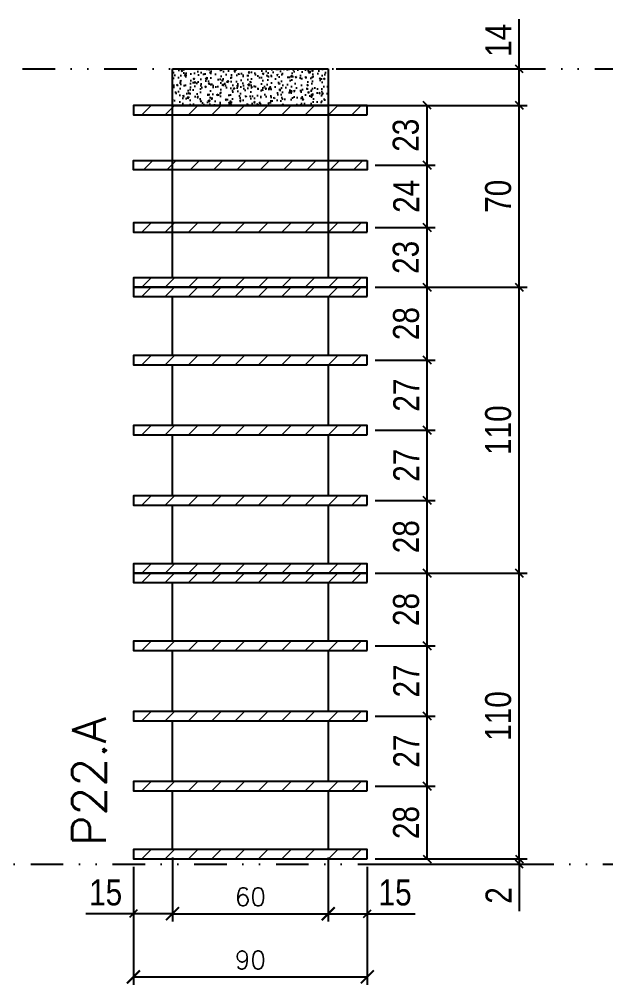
# Model space of a CAD drawing. Extents: x 14400 to 27878, y -21631 to 6985.
# Drawn here: x 18157.2 to 18382.9, y -9852.4 to -9480.9 of the extents above; entities that cross this region are included whole.
import ezdxf

# ---------------------------------------------------------------- set-up
doc = ezdxf.new("R2010")
doc.units = 0
doc.linetypes.add('DIVIDE2', pattern=[0.625, 0.25, -0.125, 0, -0.125, 0, -0.125])
for name, color, linetype in [('COTA', 241, 'Continuous'), ('cotas', 4, 'Continuous'), ('Nível', 160, 'Continuous'), ('TEXTO_GERAL', 7, 'Continuous')]:
    doc.layers.add(name, color=color, linetype=linetype)
doc.layers.add('HACHURACONCRETO', color=7, linetype='Continuous', lineweight=13)
doc.styles.add('COTA TECNICA', font='techl___.ttf', dxfattribs={"height": 10})
doc.styles.add('REGUA-120', font='ROMANS.shx', dxfattribs={"height": 15})
doc.styles.add('ROMANS', font='romans.shx')
doc.dimstyles.new('Cota Paínel', dxfattribs={"dimtxt": 7, "dimasz": 5, "dimexe": 3, "dimexo": 3, "dimgap": 3, "dimtad": 1, "dimdec": 1, "dimzin": 12, "dimdsep": 46, "dimtxsty": 'ROMANS', "dimblk": 'ARCHTICK', "dimcen": 0, "dimclrd": 4, "dimclre": 4, "dimclrt": 1, "dimadec": 1, "dimazin": 3, "dimtfac": 1, "dimtdec": 1, "dimtmove": 0, "dimatfit": 3, "dimldrblk": 'OBLIQUE', "dimfxl": 1, "dimtolj": 1, "dimtzin": 12, "dimarcsym": 0})
doc.dimstyles.new('PAINEL', dxfattribs={"dimtxt": 10, "dimasz": 3, "dimexe": 3, "dimexo": 3, "dimgap": 3, "dimtad": 1, "dimdec": 1, "dimzin": 12, "dimdsep": 46, "dimtxsty": 'COTA TECNICA', "dimblk1": 'OBLIQUE', "dimblk2": 'OBLIQUE', "dimsah": 1, "dimcen": 0.9, "dimclrd": 4, "dimclre": 4, "dimclrt": 240, "dimadec": 1, "dimazin": 3, "dimtfac": 1, "dimtdec": 1, "dimtmove": 0, "dimatfit": 3, "dimfxl": 1, "dimtolj": 1, "dimtzin": 12, "dimarcsym": 0})

# ---------------------------------------------------------------- blocks, each defined once
blk = doc.blocks.new('_Oblique')
at = {"color": 0, "linetype": 'ByBlock', "lineweight": -2}
blk.add_line((-0.5, -0.5), (0.5, 0.5), dxfattribs=at)
blk = doc.blocks.new('*D3124')
at = {"layer": 'cotas', "color": 4, "lineweight": -2, "transparency": 16777216}
for p, q in [((18349.64, -9804.04), (18349.64, -9801.04)), ((18295.85, -9804.04), (18352.64, -9804.04)), ((18295.85, -9806.04), (18352.64, -9806.04)), ((18349.64, -9804.04), (18349.64, -9806.04)), ((18349.64, -9806.04), (18349.64, -9824.15))]:
    blk.add_line(p, q, dxfattribs=at)
at = {"layer": 'Defpoints', "color": 0, "transparency": 16777216}
for p in [(18292.85, -9804.04), (18292.85, -9806.04), (18349.64, -9806.04)]:
    blk.add_point(p, dxfattribs=at)
at = {"layer": 'cotas', "color": 4, "lineweight": -2, "transparency": 16777216, "xscale": 3, "yscale": 3, "zscale": 3}
for p, rotation in [((18349.64, -9804.04), 270), ((18349.64, -9806.04), 90)]:
    blk.add_blockref('_Oblique', p, dxfattribs=dict(at, rotation=rotation))
at = {"layer": 'cotas', "color": 240, "transparency": 16777216, "insert": (18341.64, -9818.1), "char_height": 10, "attachment_point": 5, "rotation": 90, "style": 'COTA TECNICA'}
blk.add_mtext('\\A1;2', dxfattribs=at)
blk = doc.blocks.new('*D3125')
at = {"layer": 'cotas', "color": 4, "lineweight": -2, "transparency": 16777216}
for p, q in [((18216.15, -9803.44), (18216.15, -9828.1)), ((18201.15, -9807.04), (18201.15, -9828.1)), ((18201.15, -9825.1), (18182.78, -9825.1)), ((18216.15, -9825.1), (18201.15, -9825.1))]:
    blk.add_line(p, q, dxfattribs=at)
at = {"layer": 'Defpoints', "color": 0, "transparency": 16777216}
for p in [(18216.15, -9800.44), (18201.15, -9804.04), (18201.15, -9825.1)]:
    blk.add_point(p, dxfattribs=at)
at = {"layer": 'cotas', "color": 4, "lineweight": -2, "transparency": 16777216, "xscale": 3, "yscale": 3, "zscale": 3, "rotation": 180}
blk.add_blockref('_Oblique', (18201.15, -9825.1), dxfattribs=at)
at = {"layer": 'cotas', "color": 4, "lineweight": -2, "transparency": 16777216, "xscale": 3, "yscale": 3, "zscale": 3}
blk.add_blockref('_Oblique', (18216.15, -9825.1), dxfattribs=at)
at = {"layer": 'cotas', "color": 240, "transparency": 16777216, "insert": (18190.46, -9816.99), "char_height": 10, "attachment_point": 5, "style": 'COTA TECNICA'}
blk.add_mtext('\\A1;15', dxfattribs=at)
blk = doc.blocks.new('*D3126')
at = {"layer": 'cotas', "color": 4, "lineweight": -2, "transparency": 16777216}
for p, q in [((18276.15, -9803.44), (18276.15, -9828.1)), ((18291.15, -9807.04), (18291.15, -9828.1)), ((18276.15, -9825.1), (18291.15, -9825.1)), ((18291.15, -9825.1), (18309.52, -9825.1))]:
    blk.add_line(p, q, dxfattribs=at)
at = {"layer": 'Defpoints', "color": 0, "transparency": 16777216}
for p in [(18276.15, -9800.44), (18291.15, -9804.04), (18291.15, -9825.1)]:
    blk.add_point(p, dxfattribs=at)
at = {"layer": 'cotas', "color": 4, "lineweight": -2, "transparency": 16777216, "xscale": 3, "yscale": 3, "zscale": 3, "rotation": 180}
blk.add_blockref('_Oblique', (18276.15, -9825.1), dxfattribs=at)
at = {"layer": 'cotas', "color": 4, "lineweight": -2, "transparency": 16777216, "xscale": 3, "yscale": 3, "zscale": 3}
blk.add_blockref('_Oblique', (18291.15, -9825.1), dxfattribs=at)
at = {"layer": 'cotas', "color": 240, "transparency": 16777216, "insert": (18301.84, -9816.99), "char_height": 10, "attachment_point": 5, "style": 'COTA TECNICA'}
blk.add_mtext('\\A1;15', dxfattribs=at)
blk = doc.blocks.new('_ArchTick')
at = {"color": 0, "linetype": 'ByBlock', "const_width": 0.15}
blk.add_lwpolyline([(-0.5, -0.5), (0.5, 0.5)], dxfattribs=at)
blk = doc.blocks.new('*D3127')
at = {"layer": 'COTA', "color": 4, "lineweight": -2, "transparency": 16777216}
for p, q in [((18201.15, -9807.04), (18201.15, -9852.43)), ((18291.15, -9807.04), (18291.15, -9852.43)), ((18201.15, -9849.43), (18291.15, -9849.43))]:
    blk.add_line(p, q, dxfattribs=at)
at = {"layer": 'Defpoints', "color": 0, "transparency": 16777216}
for p in [(18201.15, -9804.04), (18291.15, -9804.04), (18291.15, -9849.43)]:
    blk.add_point(p, dxfattribs=at)
at = {"layer": 'COTA', "color": 4, "lineweight": -2, "transparency": 16777216, "xscale": 5, "yscale": 5, "zscale": 5, "rotation": 180}
blk.add_blockref('_ArchTick', (18201.15, -9849.43), dxfattribs=at)
at = {"layer": 'COTA', "color": 4, "lineweight": -2, "transparency": 16777216, "xscale": 5, "yscale": 5, "zscale": 5}
blk.add_blockref('_ArchTick', (18291.15, -9849.43), dxfattribs=at)
at = {"layer": 'COTA', "color": 1, "transparency": 16777216, "insert": (18246.15, -9842.93), "char_height": 7, "attachment_point": 5, "style": 'ROMANS'}
blk.add_mtext('\\A1;90', dxfattribs=at)
blk = doc.blocks.new('*D3128')
at = {"layer": 'cotas', "color": 4, "lineweight": -2, "transparency": 16777216}
for p, q in [((18294.15, -9694.04), (18352.64, -9694.04)), ((18349.64, -9804.04), (18349.64, -9694.04)), ((18294.15, -9804.04), (18352.64, -9804.04))]:
    blk.add_line(p, q, dxfattribs=at)
at = {"layer": 'Defpoints', "color": 0, "transparency": 16777216}
for p in [(18291.15, -9694.04), (18349.64, -9694.04), (18291.15, -9804.04)]:
    blk.add_point(p, dxfattribs=at)
at = {"layer": 'cotas', "color": 4, "lineweight": -2, "transparency": 16777216, "xscale": 3, "yscale": 3, "zscale": 3}
for p, rotation in [((18349.64, -9694.04), 90), ((18349.64, -9804.04), 270)]:
    blk.add_blockref('_Oblique', p, dxfattribs=dict(at, rotation=rotation))
at = {"layer": 'cotas', "color": 240, "transparency": 16777216, "insert": (18341.54, -9749.04), "char_height": 10, "attachment_point": 5, "rotation": 90, "style": 'COTA TECNICA'}
blk.add_mtext('\\A1;110', dxfattribs=at)
blk = doc.blocks.new('*D3129')
at = {"layer": 'cotas', "color": 4, "lineweight": -2, "transparency": 16777216}
for p, q in [((18294.15, -9776.04), (18317.2, -9776.04)), ((18314.2, -9804.04), (18314.2, -9776.04)), ((18294.15, -9804.04), (18317.2, -9804.04))]:
    blk.add_line(p, q, dxfattribs=at)
at = {"layer": 'Defpoints', "color": 0, "transparency": 16777216}
for p in [(18291.15, -9776.04), (18314.2, -9776.04), (18291.15, -9804.04)]:
    blk.add_point(p, dxfattribs=at)
at = {"layer": 'cotas', "color": 4, "lineweight": -2, "transparency": 16777216, "xscale": 3, "yscale": 3, "zscale": 3}
for p, rotation in [((18314.2, -9776.04), 90), ((18314.2, -9804.04), 270)]:
    blk.add_blockref('_Oblique', p, dxfattribs=dict(at, rotation=rotation))
at = {"layer": 'cotas', "color": 240, "transparency": 16777216, "insert": (18306.1, -9790.04), "char_height": 10, "attachment_point": 5, "rotation": 90, "style": 'COTA TECNICA'}
blk.add_mtext('\\A1;28', dxfattribs=at)
blk = doc.blocks.new('*D3130')
at = {"layer": 'cotas', "color": 4, "lineweight": -2, "transparency": 16777216}
for p, q in [((18294.15, -9749.04), (18317.2, -9749.04)), ((18314.2, -9776.04), (18314.2, -9749.04)), ((18294.15, -9776.04), (18317.2, -9776.04))]:
    blk.add_line(p, q, dxfattribs=at)
at = {"layer": 'Defpoints', "color": 0, "transparency": 16777216}
for p in [(18291.15, -9749.04), (18314.2, -9749.04), (18291.15, -9776.04)]:
    blk.add_point(p, dxfattribs=at)
at = {"layer": 'cotas', "color": 4, "lineweight": -2, "transparency": 16777216, "xscale": 3, "yscale": 3, "zscale": 3}
for p, rotation in [((18314.2, -9749.04), 90), ((18314.2, -9776.04), 270)]:
    blk.add_blockref('_Oblique', p, dxfattribs=dict(at, rotation=rotation))
at = {"layer": 'cotas', "color": 240, "transparency": 16777216, "insert": (18306.12, -9762.54), "char_height": 10, "attachment_point": 5, "rotation": 90, "style": 'COTA TECNICA'}
blk.add_mtext('\\A1;27', dxfattribs=at)
blk = doc.blocks.new('*D3131')
at = {"layer": 'cotas', "color": 4, "lineweight": -2, "transparency": 16777216}
for p, q in [((18294.15, -9722.04), (18317.2, -9722.04)), ((18314.2, -9749.04), (18314.2, -9722.04)), ((18294.15, -9749.04), (18317.2, -9749.04))]:
    blk.add_line(p, q, dxfattribs=at)
at = {"layer": 'Defpoints', "color": 0, "transparency": 16777216}
for p in [(18291.15, -9722.04), (18314.2, -9722.04), (18291.15, -9749.04)]:
    blk.add_point(p, dxfattribs=at)
at = {"layer": 'cotas', "color": 4, "lineweight": -2, "transparency": 16777216, "xscale": 3, "yscale": 3, "zscale": 3}
for p, rotation in [((18314.2, -9722.04), 90), ((18314.2, -9749.04), 270)]:
    blk.add_blockref('_Oblique', p, dxfattribs=dict(at, rotation=rotation))
at = {"layer": 'cotas', "color": 240, "transparency": 16777216, "insert": (18306.12, -9735.54), "char_height": 10, "attachment_point": 5, "rotation": 90, "style": 'COTA TECNICA'}
blk.add_mtext('\\A1;27', dxfattribs=at)
blk = doc.blocks.new('*D3132')
at = {"layer": 'cotas', "color": 4, "lineweight": -2, "transparency": 16777216}
for p, q in [((18294.15, -9694.04), (18317.2, -9694.04)), ((18314.2, -9722.04), (18314.2, -9694.04)), ((18294.15, -9722.04), (18317.2, -9722.04))]:
    blk.add_line(p, q, dxfattribs=at)
at = {"layer": 'Defpoints', "color": 0, "transparency": 16777216}
for p in [(18291.15, -9694.04), (18314.2, -9694.04), (18291.15, -9722.04)]:
    blk.add_point(p, dxfattribs=at)
at = {"layer": 'cotas', "color": 4, "lineweight": -2, "transparency": 16777216, "xscale": 3, "yscale": 3, "zscale": 3}
for p, rotation in [((18314.2, -9694.04), 90), ((18314.2, -9722.04), 270)]:
    blk.add_blockref('_Oblique', p, dxfattribs=dict(at, rotation=rotation))
at = {"layer": 'cotas', "color": 240, "transparency": 16777216, "insert": (18306.1, -9708.04), "char_height": 10, "attachment_point": 5, "rotation": 90, "style": 'COTA TECNICA'}
blk.add_mtext('\\A1;28', dxfattribs=at)
blk = doc.blocks.new('*D3133')
at = {"layer": 'cotas', "color": 4, "lineweight": -2, "transparency": 16777216}
for p, q in [((18294.15, -9584.04), (18352.64, -9584.04)), ((18349.64, -9694.04), (18349.64, -9584.04)), ((18294.15, -9694.04), (18352.64, -9694.04))]:
    blk.add_line(p, q, dxfattribs=at)
at = {"layer": 'Defpoints', "color": 0, "transparency": 16777216}
for p in [(18291.15, -9584.04), (18349.64, -9584.04), (18291.15, -9694.04)]:
    blk.add_point(p, dxfattribs=at)
at = {"layer": 'cotas', "color": 4, "lineweight": -2, "transparency": 16777216, "xscale": 3, "yscale": 3, "zscale": 3}
for p, rotation in [((18349.64, -9584.04), 90), ((18349.64, -9694.04), 270)]:
    blk.add_blockref('_Oblique', p, dxfattribs=dict(at, rotation=rotation))
at = {"layer": 'cotas', "color": 240, "transparency": 16777216, "insert": (18341.54, -9639.04), "char_height": 10, "attachment_point": 5, "rotation": 90, "style": 'COTA TECNICA'}
blk.add_mtext('\\A1;110', dxfattribs=at)
blk = doc.blocks.new('*D3134')
at = {"layer": 'cotas', "color": 4, "lineweight": -2, "transparency": 16777216}
for p, q in [((18294.15, -9666.04), (18317.2, -9666.04)), ((18314.2, -9694.04), (18314.2, -9666.04)), ((18294.15, -9694.04), (18317.2, -9694.04))]:
    blk.add_line(p, q, dxfattribs=at)
at = {"layer": 'Defpoints', "color": 0, "transparency": 16777216}
for p in [(18291.15, -9666.04), (18314.2, -9666.04), (18291.15, -9694.04)]:
    blk.add_point(p, dxfattribs=at)
at = {"layer": 'cotas', "color": 4, "lineweight": -2, "transparency": 16777216, "xscale": 3, "yscale": 3, "zscale": 3}
for p, rotation in [((18314.2, -9666.04), 90), ((18314.2, -9694.04), 270)]:
    blk.add_blockref('_Oblique', p, dxfattribs=dict(at, rotation=rotation))
at = {"layer": 'cotas', "color": 240, "transparency": 16777216, "insert": (18306.1, -9680.04), "char_height": 10, "attachment_point": 5, "rotation": 90, "style": 'COTA TECNICA'}
blk.add_mtext('\\A1;28', dxfattribs=at)
blk = doc.blocks.new('*D3135')
at = {"layer": 'cotas', "color": 4, "lineweight": -2, "transparency": 16777216}
for p, q in [((18294.15, -9639.04), (18317.2, -9639.04)), ((18314.2, -9666.04), (18314.2, -9639.04)), ((18294.15, -9666.04), (18317.2, -9666.04))]:
    blk.add_line(p, q, dxfattribs=at)
at = {"layer": 'Defpoints', "color": 0, "transparency": 16777216}
for p in [(18291.15, -9639.04), (18314.2, -9639.04), (18291.15, -9666.04)]:
    blk.add_point(p, dxfattribs=at)
at = {"layer": 'cotas', "color": 4, "lineweight": -2, "transparency": 16777216, "xscale": 3, "yscale": 3, "zscale": 3}
for p, rotation in [((18314.2, -9639.04), 90), ((18314.2, -9666.04), 270)]:
    blk.add_blockref('_Oblique', p, dxfattribs=dict(at, rotation=rotation))
at = {"layer": 'cotas', "color": 240, "transparency": 16777216, "insert": (18306.12, -9652.54), "char_height": 10, "attachment_point": 5, "rotation": 90, "style": 'COTA TECNICA'}
blk.add_mtext('\\A1;27', dxfattribs=at)
blk = doc.blocks.new('*D3136')
at = {"layer": 'cotas', "color": 4, "lineweight": -2, "transparency": 16777216}
for p, q in [((18294.15, -9612.04), (18317.2, -9612.04)), ((18314.2, -9639.04), (18314.2, -9612.04)), ((18294.15, -9639.04), (18317.2, -9639.04))]:
    blk.add_line(p, q, dxfattribs=at)
at = {"layer": 'Defpoints', "color": 0, "transparency": 16777216}
for p in [(18291.15, -9612.04), (18314.2, -9612.04), (18291.15, -9639.04)]:
    blk.add_point(p, dxfattribs=at)
at = {"layer": 'cotas', "color": 4, "lineweight": -2, "transparency": 16777216, "xscale": 3, "yscale": 3, "zscale": 3}
for p, rotation in [((18314.2, -9612.04), 90), ((18314.2, -9639.04), 270)]:
    blk.add_blockref('_Oblique', p, dxfattribs=dict(at, rotation=rotation))
at = {"layer": 'cotas', "color": 240, "transparency": 16777216, "insert": (18306.12, -9625.54), "char_height": 10, "attachment_point": 5, "rotation": 90, "style": 'COTA TECNICA'}
blk.add_mtext('\\A1;27', dxfattribs=at)
blk = doc.blocks.new('*D3137')
at = {"layer": 'cotas', "color": 4, "lineweight": -2, "transparency": 16777216}
for p, q in [((18294.15, -9584.04), (18317.2, -9584.04)), ((18314.2, -9612.04), (18314.2, -9584.04)), ((18294.15, -9612.04), (18317.2, -9612.04))]:
    blk.add_line(p, q, dxfattribs=at)
at = {"layer": 'Defpoints', "color": 0, "transparency": 16777216}
for p in [(18291.15, -9584.04), (18314.2, -9584.04), (18291.15, -9612.04)]:
    blk.add_point(p, dxfattribs=at)
at = {"layer": 'cotas', "color": 4, "lineweight": -2, "transparency": 16777216, "xscale": 3, "yscale": 3, "zscale": 3}
for p, rotation in [((18314.2, -9584.04), 90), ((18314.2, -9612.04), 270)]:
    blk.add_blockref('_Oblique', p, dxfattribs=dict(at, rotation=rotation))
at = {"layer": 'cotas', "color": 240, "transparency": 16777216, "insert": (18306.1, -9598.04), "char_height": 10, "attachment_point": 5, "rotation": 90, "style": 'COTA TECNICA'}
blk.add_mtext('\\A1;28', dxfattribs=at)
blk = doc.blocks.new('*D3138')
at = {"layer": 'COTA', "color": 4, "lineweight": -2, "transparency": 16777216}
for p, q in [((18216.15, -9809.04), (18216.15, -9828.1)), ((18276.15, -9809.04), (18276.15, -9828.1)), ((18216.15, -9825.1), (18276.15, -9825.1))]:
    blk.add_line(p, q, dxfattribs=at)
at = {"layer": 'Defpoints', "color": 0, "transparency": 16777216}
for p in [(18216.15, -9806.04), (18276.15, -9806.04), (18276.15, -9825.1)]:
    blk.add_point(p, dxfattribs=at)
at = {"layer": 'COTA', "color": 4, "lineweight": -2, "transparency": 16777216, "xscale": 5, "yscale": 5, "zscale": 5, "rotation": 180}
blk.add_blockref('_ArchTick', (18216.15, -9825.1), dxfattribs=at)
at = {"layer": 'COTA', "color": 4, "lineweight": -2, "transparency": 16777216, "xscale": 5, "yscale": 5, "zscale": 5}
blk.add_blockref('_ArchTick', (18276.15, -9825.1), dxfattribs=at)
at = {"layer": 'COTA', "color": 1, "transparency": 16777216, "insert": (18246.15, -9818.6), "char_height": 7, "attachment_point": 5, "style": 'ROMANS'}
blk.add_mtext('\\A1;60', dxfattribs=at)
blk = doc.blocks.new('*D3158')
at = {"layer": 'COTA', "color": 4, "lineweight": -2, "transparency": 16777216}
for p, q in [((18349.64, -9500.04), (18349.64, -9480.92)), ((18279.15, -9500.04), (18352.64, -9500.04)), ((18349.64, -9514.04), (18349.64, -9500.04)), ((18279.15, -9514.04), (18352.64, -9514.04))]:
    blk.add_line(p, q, dxfattribs=at)
at = {"layer": 'Defpoints', "color": 0, "transparency": 16777216}
for p in [(18276.15, -9500.04), (18349.64, -9500.04), (18276.15, -9514.04)]:
    blk.add_point(p, dxfattribs=at)
at = {"layer": 'COTA', "color": 4, "lineweight": -2, "transparency": 16777216, "xscale": 3, "yscale": 3, "zscale": 3}
for p, rotation in [((18349.64, -9500.04), 90), ((18349.64, -9514.04), 270)]:
    blk.add_blockref('_Oblique', p, dxfattribs=dict(at, rotation=rotation))
at = {"layer": 'COTA', "color": 240, "transparency": 16777216, "insert": (18341.57, -9488.98), "char_height": 10, "attachment_point": 5, "rotation": 90, "style": 'COTA TECNICA'}
blk.add_mtext('\\A1;14', dxfattribs=at)
blk = doc.blocks.new('*D3160')
at = {"layer": 'COTA', "color": 4, "lineweight": -2, "transparency": 16777216}
for p, q in [((18294.15, -9514.04), (18352.64, -9514.04)), ((18349.64, -9584.04), (18349.64, -9514.04)), ((18294.15, -9584.04), (18352.64, -9584.04))]:
    blk.add_line(p, q, dxfattribs=at)
at = {"layer": 'Defpoints', "color": 0, "transparency": 16777216}
for p in [(18291.15, -9514.04), (18349.64, -9514.04), (18291.15, -9584.04)]:
    blk.add_point(p, dxfattribs=at)
at = {"layer": 'COTA', "color": 4, "lineweight": -2, "transparency": 16777216, "xscale": 3, "yscale": 3, "zscale": 3}
for p, rotation in [((18349.64, -9514.04), 90), ((18349.64, -9584.04), 270)]:
    blk.add_blockref('_Oblique', p, dxfattribs=dict(at, rotation=rotation))
at = {"layer": 'COTA', "color": 240, "transparency": 16777216, "insert": (18341.54, -9549.04), "char_height": 10, "attachment_point": 5, "rotation": 90, "style": 'COTA TECNICA'}
blk.add_mtext('\\A1;70', dxfattribs=at)
blk = doc.blocks.new('*D3161')
at = {"layer": 'COTA', "color": 4, "lineweight": -2, "transparency": 16777216}
for p, q in [((18294.15, -9561.04), (18317.2, -9561.04)), ((18314.2, -9584.04), (18314.2, -9561.04)), ((18294.15, -9584.04), (18317.2, -9584.04))]:
    blk.add_line(p, q, dxfattribs=at)
at = {"layer": 'Defpoints', "color": 0, "transparency": 16777216}
for p in [(18291.15, -9561.04), (18314.2, -9561.04), (18291.15, -9584.04)]:
    blk.add_point(p, dxfattribs=at)
at = {"layer": 'COTA', "color": 4, "lineweight": -2, "transparency": 16777216, "xscale": 3, "yscale": 3, "zscale": 3}
for p, rotation in [((18314.2, -9561.04), 90), ((18314.2, -9584.04), 270)]:
    blk.add_blockref('_Oblique', p, dxfattribs=dict(at, rotation=rotation))
at = {"layer": 'COTA', "color": 240, "transparency": 16777216, "insert": (18305.98, -9572.54), "char_height": 10, "attachment_point": 5, "rotation": 90, "style": 'COTA TECNICA'}
blk.add_mtext('\\A1;23', dxfattribs=at)
blk = doc.blocks.new('*D3162')
at = {"layer": 'COTA', "color": 4, "lineweight": -2, "transparency": 16777216}
for p, q in [((18294.15, -9537.04), (18317.2, -9537.04)), ((18314.2, -9561.04), (18314.2, -9537.04)), ((18294.15, -9561.04), (18317.2, -9561.04))]:
    blk.add_line(p, q, dxfattribs=at)
at = {"layer": 'Defpoints', "color": 0, "transparency": 16777216}
for p in [(18291.15, -9537.04), (18314.2, -9537.04), (18291.15, -9561.04)]:
    blk.add_point(p, dxfattribs=at)
at = {"layer": 'COTA', "color": 4, "lineweight": -2, "transparency": 16777216, "xscale": 3, "yscale": 3, "zscale": 3}
for p, rotation in [((18314.2, -9537.04), 90), ((18314.2, -9561.04), 270)]:
    blk.add_blockref('_Oblique', p, dxfattribs=dict(at, rotation=rotation))
at = {"layer": 'COTA', "color": 240, "transparency": 16777216, "insert": (18306.12, -9549.04), "char_height": 10, "attachment_point": 5, "rotation": 90, "style": 'COTA TECNICA'}
blk.add_mtext('\\A1;24', dxfattribs=at)
blk = doc.blocks.new('*D3163')
at = {"layer": 'COTA', "color": 4, "lineweight": -2, "transparency": 16777216}
for p, q in [((18294.15, -9514.04), (18317.2, -9514.04)), ((18314.2, -9537.04), (18314.2, -9514.04)), ((18294.15, -9537.04), (18317.2, -9537.04))]:
    blk.add_line(p, q, dxfattribs=at)
at = {"layer": 'Defpoints', "color": 0, "transparency": 16777216}
for p in [(18291.15, -9514.04), (18314.2, -9514.04), (18291.15, -9537.04)]:
    blk.add_point(p, dxfattribs=at)
at = {"layer": 'COTA', "color": 4, "lineweight": -2, "transparency": 16777216, "xscale": 3, "yscale": 3, "zscale": 3}
for p, rotation in [((18314.2, -9514.04), 90), ((18314.2, -9537.04), 270)]:
    blk.add_blockref('_Oblique', p, dxfattribs=dict(at, rotation=rotation))
at = {"layer": 'COTA', "color": 240, "transparency": 16777216, "insert": (18305.98, -9525.54), "char_height": 10, "attachment_point": 5, "rotation": 90, "style": 'COTA TECNICA'}
blk.add_mtext('\\A1;23', dxfattribs=at)

msp = doc.modelspace()

# ---------------------------------------------------------------- hatches: boundary and pattern name
at = {"layer": 'COTA'}
h = msp.add_hatch(dxfattribs=at)
h.set_pattern_fill('AR-CONC', color=256, scale=0.03)
h.set_pattern_definition([(50, (-117.894, 0), (5.4655401, -0.4781726), [0.5715, -6.2865]), (355, (-117.894, 0), (-1.0573026, 5.7317054), [0.4572, -5.0292175]), (100.451445, (-117.4387, -0.04), (4.4082374, 5.2535326), [0.4857003, -5.3427073]), (46.1842, (-117.894, 1.524), (8.1323712, -1.2612698), [0.85725, -9.42975]), (96.635558, (-117.2164, 1.419), (7.122124, 7.4227837), [0.7285507, -8.0140682]), (351.18415, (-117.894, 1.524), (7.122124, 7.4227837), [0.685799, -7.543792]), (21, (-117.132, 1.143), (4.5484317, -3.0679559), [0.5715, -6.2865]), (326, (-117.132, 1.143), (1.8540609, 5.525639), [0.4572, -5.0292]), (71.451445, (-116.753, 0.8873), (6.4024926, 2.457683), [0.4857003, -5.3426981]), (37.5, (-117.8941, 0), (0.0926581, 2.53665117), [0, -4.96824, 0, -5.1054, 0, -5.04825]), (7.5, (-117.894, 0), (2.00458988, 3.00541724), [0, -2.91084, 0, -4.85394, 0, -1.92405]), (327.5, (-119.5934, 0), (4.06771786, -0.17186232), [0, -1.905, 0, -5.9436, 0, -7.8867]), (317.5, (-120.3554, 0), (4.44387544, 0.76279473), [0, -2.4765, 0, -3.94716, 0, -5.6007])])
h.paths.add_polyline_path([(18276.15, -9514.041), (18276.15, -9500.041), (18216.15, -9500.041), (18216.15, -9514.041)])
at = {"layer": 'HACHURACONCRETO'}
h = msp.add_hatch(dxfattribs=at)
h.set_pattern_fill('ANSI31', color=256, scale=2)
h.set_pattern_definition([(45, (54498.865, -23674.2444), (-4.4901281, 4.4901281), [])])
h.paths.add_polyline_path([(18291.15, -9517.641), (18291.15, -9514.041), (18201.15, -9514.041), (18201.15, -9517.641)])
h = msp.add_hatch(dxfattribs=at)
h.set_pattern_fill('ANSI31', color=256, scale=2)
h.set_pattern_definition([(45, (54498.865, -23723.0444), (-4.4901281, 4.4901281), [])])
h.paths.add_polyline_path([(18291.15, -9535.241), (18291.15, -9538.841), (18201.15, -9538.841), (18201.15, -9535.241)])
h = msp.add_hatch(dxfattribs=at)
h.set_pattern_fill('ANSI31', color=256, scale=2)
h.set_pattern_definition([(45, (54498.865, -23719.4444), (-4.4901281, 4.4901281), [])])
h.paths.add_polyline_path([(18291.15, -9562.841), (18291.15, -9559.241), (18201.15, -9559.241), (18201.15, -9562.841)])
h = msp.add_hatch(dxfattribs=at)
h.set_pattern_fill('ANSI31', color=256, scale=2)
h.set_pattern_definition([(45, (54498.865, -23740.6444), (-4.4901281, 4.4901281), [])])
h.paths.add_polyline_path([(18291.15, -9584.041), (18291.15, -9580.441), (18201.15, -9580.441), (18201.15, -9584.041)])
h = msp.add_hatch(dxfattribs=at)
h.set_pattern_fill('ANSI31', color=256, scale=2)
h.set_pattern_definition([(45, (54498.865, -23744.2444), (-4.4901281, 4.4901281), [])])
h.paths.add_polyline_path([(18291.15, -9587.641), (18291.15, -9584.041), (18201.15, -9584.041), (18201.15, -9587.641)])
h = msp.add_hatch(dxfattribs=at)
h.set_pattern_fill('ANSI31', color=256, scale=2)
h.set_pattern_definition([(45, (54498.865, -23770.4444), (-4.4901281, 4.4901281), [])])
h.paths.add_polyline_path([(18291.15, -9613.841), (18291.15, -9610.241), (18201.15, -9610.241), (18201.15, -9613.841)])
h = msp.add_hatch(dxfattribs=at)
h.set_pattern_fill('ANSI31', color=256, scale=2)
h.set_pattern_definition([(45, (54498.865, -23797.4444), (-4.4901281, 4.4901281), [])])
h.paths.add_polyline_path([(18291.15, -9640.841), (18291.15, -9637.241), (18201.15, -9637.241), (18201.15, -9640.841)])
h = msp.add_hatch(dxfattribs=at)
h.set_pattern_fill('ANSI31', color=256, scale=2)
h.set_pattern_definition([(45, (54498.865, -23824.4444), (-4.4901281, 4.4901281), [])])
h.paths.add_polyline_path([(18291.15, -9667.841), (18291.15, -9664.241), (18201.15, -9664.241), (18201.15, -9667.841)])
h = msp.add_hatch(dxfattribs=at)
h.set_pattern_fill('ANSI31', color=256, scale=2)
h.set_pattern_definition([(45, (54498.865, -23850.6444), (-4.4901281, 4.4901281), [])])
h.paths.add_polyline_path([(18291.15, -9694.041), (18291.15, -9690.441), (18201.15, -9690.441), (18201.15, -9694.041)])
h = msp.add_hatch(dxfattribs=at)
h.set_pattern_fill('ANSI31', color=256, scale=2)
h.set_pattern_definition([(45, (54498.865, -23854.2444), (-4.4901281, 4.4901281), [])])
h.paths.add_polyline_path([(18291.15, -9697.641), (18291.15, -9694.041), (18201.15, -9694.041), (18201.15, -9697.641)])
h = msp.add_hatch(dxfattribs=at)
h.set_pattern_fill('ANSI31', color=256, scale=2)
h.set_pattern_definition([(45, (54498.865, -23880.4444), (-4.4901281, 4.4901281), [])])
h.paths.add_polyline_path([(18291.15, -9723.841), (18291.15, -9720.241), (18201.15, -9720.241), (18201.15, -9723.841)])
h = msp.add_hatch(dxfattribs=at)
h.set_pattern_fill('ANSI31', color=256, scale=2)
h.set_pattern_definition([(45, (54498.865, -23907.4444), (-4.4901281, 4.4901281), [])])
h.paths.add_polyline_path([(18291.15, -9750.841), (18291.15, -9747.241), (18201.15, -9747.241), (18201.15, -9750.841)])
h = msp.add_hatch(dxfattribs=at)
h.set_pattern_fill('ANSI31', color=256, scale=2)
h.set_pattern_definition([(45, (54498.865, -23934.4444), (-4.4901281, 4.4901281), [])])
h.paths.add_polyline_path([(18291.15, -9777.841), (18291.15, -9774.241), (18201.15, -9774.241), (18201.15, -9777.841)])
h = msp.add_hatch(dxfattribs=at)
h.set_pattern_fill('ANSI31', color=256, scale=2)
h.set_pattern_definition([(45, (54498.865, -23960.6444), (-4.4901281, 4.4901281), [])])
h.paths.add_polyline_path([(18291.15, -9804.041), (18291.15, -9800.441), (18201.15, -9800.441), (18201.15, -9804.041)])

# ---------------------------------------------------------------- linework, layer by layer
for points in [[(18291.15, -9517.641), (18291.15, -9514.041), (18201.15, -9514.041), (18201.15, -9517.641)], [(18216.15, -9514.041), (18276.15, -9514.041), (18276.15, -9580.441), (18216.15, -9580.441)], [(18291.15, -9535.241), (18291.15, -9538.841), (18201.15, -9538.841), (18201.15, -9535.241)], [(18291.15, -9562.841), (18291.15, -9559.241), (18201.15, -9559.241), (18201.15, -9562.841)], [(18291.15, -9584.041), (18291.15, -9580.441), (18201.15, -9580.441), (18201.15, -9584.041)], [(18291.15, -9587.641), (18291.15, -9584.041), (18201.15, -9584.041), (18201.15, -9587.641)], [(18216.15, -9587.641), (18276.15, -9587.641), (18276.15, -9610.241), (18216.15, -9610.241)], [(18291.15, -9613.841), (18291.15, -9610.241), (18201.15, -9610.241), (18201.15, -9613.841)], [(18216.15, -9613.841), (18276.15, -9613.841), (18276.15, -9637.241), (18216.15, -9637.241)], [(18291.15, -9640.841), (18291.15, -9637.241), (18201.15, -9637.241), (18201.15, -9640.841)], [(18216.15, -9640.841), (18276.15, -9640.841), (18276.15, -9664.241), (18216.15, -9664.241)], [(18291.15, -9667.841), (18291.15, -9664.241), (18201.15, -9664.241), (18201.15, -9667.841)], [(18216.15, -9667.841), (18276.15, -9667.841), (18276.15, -9690.441), (18216.15, -9690.441)], [(18291.15, -9694.041), (18291.15, -9690.441), (18201.15, -9690.441), (18201.15, -9694.041)], [(18291.15, -9697.641), (18291.15, -9694.041), (18201.15, -9694.041), (18201.15, -9697.641)], [(18216.15, -9697.641), (18276.15, -9697.641), (18276.15, -9720.241), (18216.15, -9720.241)], [(18291.15, -9723.841), (18291.15, -9720.241), (18201.15, -9720.241), (18201.15, -9723.841)], [(18216.15, -9723.841), (18276.15, -9723.841), (18276.15, -9747.241), (18216.15, -9747.241)], [(18291.15, -9750.841), (18291.15, -9747.241), (18201.15, -9747.241), (18201.15, -9750.841)], [(18216.15, -9750.841), (18276.15, -9750.841), (18276.15, -9774.241), (18216.15, -9774.241)], [(18291.15, -9777.841), (18291.15, -9774.241), (18201.15, -9774.241), (18201.15, -9777.841)], [(18216.15, -9777.841), (18276.15, -9777.841), (18276.15, -9800.441), (18216.15, -9800.441)], [(18291.15, -9804.041), (18291.15, -9800.441), (18201.15, -9800.441), (18201.15, -9804.041)]]:
    msp.add_lwpolyline(points, close=True)
at = {"layer": 'COTA'}
for p, q in [((18216.15, -9514.041), (18216.15, -9500.041)), ((18216.15, -9500.041), (18276.15, -9500.041)), ((18276.15, -9500.041), (18276.15, -9514.041)), ((18216.15, -9514.041), (18276.15, -9514.041))]:
    msp.add_line(p, q, dxfattribs=at)
at = {"layer": 'Nível', "color": 4, "linetype": 'DIVIDE2', "ltscale": 50}
for p, q in [((18158.487, -9500.041), (19028.467, -9500.041)), ((17658.467, -9806.041), (19028.467, -9806.041))]:
    msp.add_line(p, q, dxfattribs=at)

# ---------------------------------------------------------------- texts
at = {"layer": 'TEXTO_GERAL', "style": 'REGUA-120'}
msp.add_text('P22.A', height=13, rotation=90, dxfattribs=at).set_placement((18190.568, -9799.075))

# ---------------------------------------------------------------- dimensions: what is measured, and where the dimension line sits
at = {"layer": 'COTA'}
for base, p1, p2, picture, middle in [((18349.641, -9500.041), (18276.15, -9514.041), (18276.15, -9500.041), '*D3158', (18341.568, -9488.983)), ((18349.641, -9514.041), (18291.15, -9584.041), (18291.15, -9514.041), '*D3160', (18341.539, -9549.041)), ((18314.196, -9514.041), (18291.15, -9537.041), (18291.15, -9514.041), '*D3163', (18305.977, -9525.541)), ((18314.196, -9537.041), (18291.15, -9561.041), (18291.15, -9537.041), '*D3162', (18306.123, -9549.041)), ((18314.196, -9561.041), (18291.15, -9584.041), (18291.15, -9561.041), '*D3161', (18305.977, -9572.541))]:
    dim = msp.add_linear_dim(base=base, p1=p1, p2=p2, angle=90, dimstyle='PAINEL', dxfattribs=at)
    dim.commit()
    dim.dimension.update_dxf_attribs({"geometry": picture, "text_midpoint": middle})
at = {"layer": 'COTA', "color": 30, "true_color": 0xf26722}
dim = msp.add_aligned_dim(p1=(18201.15, -9804.041), p2=(18291.15, -9804.041), distance=-45.389, dimstyle='Cota Paínel', dxfattribs=at)
dim.commit()
dim.dimension.update_dxf_attribs({"geometry": '*D3127', "text_midpoint": (18246.15, -9842.93)})
at = {"layer": 'COTA', "color": 2}
dim = msp.add_linear_dim(base=(18276.15, -9825.098), p1=(18216.15, -9806.041), p2=(18276.15, -9806.041), dimstyle='Cota Paínel', dxfattribs=at)
dim.commit()
dim.dimension.update_dxf_attribs({"geometry": '*D3138', "text_midpoint": (18246.15, -9818.598)})
at = {"layer": 'cotas'}
for base, p1, p2, angle, picture, middle in [((18349.641, -9584.041), (18291.15, -9694.041), (18291.15, -9584.041), 90, '*D3133', (18341.539, -9639.041)), ((18314.196, -9584.041), (18291.15, -9612.041), (18291.15, -9584.041), 90, '*D3137', (18306.101, -9598.041)), ((18314.196, -9639.041), (18291.15, -9666.041), (18291.15, -9639.041), 90, '*D3135', (18306.123, -9652.541)), ((18314.196, -9666.041), (18291.15, -9694.041), (18291.15, -9666.041), 90, '*D3134', (18306.101, -9680.041)), ((18349.641, -9694.041), (18291.15, -9804.041), (18291.15, -9694.041), 90, '*D3128', (18341.539, -9749.041)), ((18314.196, -9694.041), (18291.15, -9722.041), (18291.15, -9694.041), 90, '*D3132', (18306.101, -9708.041)), ((18314.196, -9749.041), (18291.15, -9776.041), (18291.15, -9749.041), 90, '*D3130', (18306.123, -9762.541)), ((18314.196, -9776.041), (18291.15, -9804.041), (18291.15, -9776.041), 90, '*D3129', (18306.101, -9790.041)), ((18291.15, -9825.098), (18276.15, -9800.441), (18291.15, -9804.041), 180, '*D3126', (18301.836, -9816.988)), ((18349.641, -9806.041), (18292.846, -9804.041), (18292.846, -9806.041), 90, '*D3124', (18341.641, -9818.097))]:
    dim = msp.add_linear_dim(base=base, p1=p1, p2=p2, angle=angle, dimstyle='PAINEL', dxfattribs=at)
    dim.commit()
    dim.dimension.update_dxf_attribs({"geometry": picture, "text_midpoint": middle})
for base, p1, p2, picture, middle in [((18314.196, -9612.041), (18291.15, -9639.041), (18291.15, -9612.041), '*D3136', (18306.123, -9625.541)), ((18314.196, -9722.041), (18291.15, -9749.041), (18291.15, -9722.041), '*D3131', (18306.123, -9735.541))]:
    dim = msp.add_linear_dim(base=base, p1=p1, p2=p2, angle=90, dimstyle='PAINEL', override={"dimtmove": 1}, dxfattribs=at)
    dim.commit()
    dim.dimension.update_dxf_attribs({"geometry": picture, "text_midpoint": middle})
dim = msp.add_linear_dim(base=(18201.15, -9825.098), p1=(18216.15, -9800.441), p2=(18201.15, -9804.041), dimstyle='PAINEL', dxfattribs=at)
dim.commit()
dim.dimension.update_dxf_attribs({"geometry": '*D3125', "text_midpoint": (18190.464, -9816.988)})

doc.saveas('drawing.dxf')
